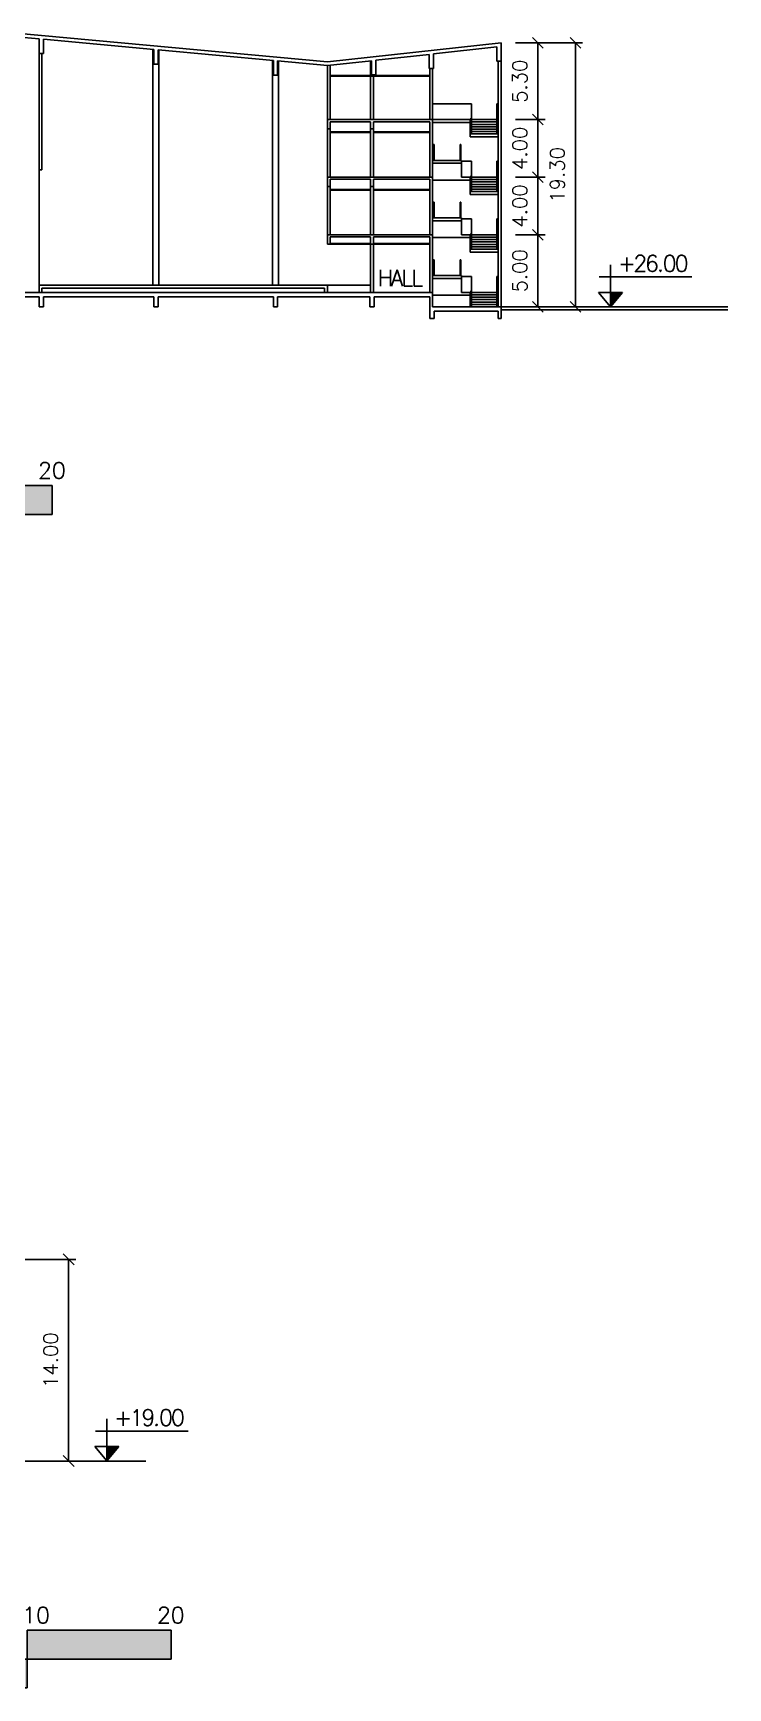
# Model space of a CAD drawing. Header units: millimetres. Extents: x 55520 to 96084, y -58491 to -49645.
# Drawn here: x 89910.2 to 89958.4, y -51963.4 to -51848.6 of the extents above; entities that cross this region are included whole.
import ezdxf

# ---------------------------------------------------------------- set-up
doc = ezdxf.new("R2010")
doc.units = ezdxf.units.MM
doc.header["$PDMODE"] = 35
for name, color, linetype in [('Alvenaria Corte', 30, 'Continuous'), ('Alvenaria Vista', 40, 'Continuous'), ('ARQ-COTAS', 1, 'Continuous'), ('ARQ-SÍMBOLOS', 2, 'Continuous'), ('ARQ-TEXTO2', 2, 'Continuous'), ('Esquadrias', 241, 'Continuous'), ('Linha Fina', 100, 'Continuous'), ('Pilares', 181, 'Continuous'), ('VPORTS', 7, 'Continuous')]:
    doc.layers.add(name, color=color, linetype=linetype)
doc.styles.add('ROMANS', font='romans.shx')
doc.styles.add('Romans_Anot', font='romans.shx')
doc.dimstyles.new('Escala 1-500', dxfattribs={"dimscale": 5, "dimtxt": 0.2, "dimasz": 0.15, "dimexe": 0.1, "dimexo": 0.2, "dimgap": 0.15, "dimtad": 1, "dimzin": 4, "dimdsep": 46, "dimtxsty": 'Romans_Anot', "dimblk": 'OBLIQUE', "dimcen": 0.25, "dimclrd": 256, "dimclre": 256, "dimclrt": 2, "dimadec": 0, "dimazin": 0, "dimtfac": 1, "dimtix": 1, "dimtmove": 2, "dimatfit": 3, "dimfxl": 1, "dimtfillclr": 256, "dimlwd": -1, "dimlwe": -1, "dimarcsym": 0})

# ---------------------------------------------------------------- blocks, each defined once
blk = doc.blocks.new('Elevação Corte')
at = {"layer": 'ARQ-SÍMBOLOS'}
h = blk.add_hatch(color=1, dxfattribs=at)
h.dxf.hatch_style = 1
h.paths.add_polyline_path([(40596.7, -39724.34), (40595.86, -39724.34), (40595.86, -39725.34)])
at = {"layer": 'ARQ-SÍMBOLOS', "color": 1}
for p, q in [((40595.86, -39725.34), (40595.86, -39722.42)), ((40595.07, -39723.27), (40601.51, -39723.27)), ((40595.02, -39724.34), (40596.7, -39724.34)), ((40595.86, -39725.34), (40595.02, -39724.34)), ((40595.86, -39725.34), (40596.7, -39724.34))]:
    blk.add_line(p, q, dxfattribs=at)
blk = doc.blocks.new('_Oblique')
at = {"color": 0, "linetype": 'ByBlock', "lineweight": -2}
blk.add_line((-0.5, -0.5), (0.5, 0.5), dxfattribs=at)
blk = doc.blocks.new('*D23')
at = {"layer": 'ARQ-COTAS', "transparency": 16777216}
for p, q in [((89943.67, -51862.58), (89945.72, -51862.58)), ((89945.22, -51867.58), (89945.22, -51862.58)), ((89943.67, -51867.58), (89945.72, -51867.58))]:
    blk.add_line(p, q, dxfattribs=at)
at = {"layer": 'Defpoints', "color": 0, "transparency": 16777216}
for p in [(89942.67, -51862.58), (89945.22, -51862.58), (89942.67, -51867.58)]:
    blk.add_point(p, dxfattribs=at)
at = {"layer": 'ARQ-COTAS', "transparency": 16777216, "xscale": 0.75, "yscale": 0.75, "zscale": 0.75}
for p, rotation in [((89945.22, -51862.58), 90), ((89945.22, -51867.58), 270)]:
    blk.add_blockref('_Oblique', p, dxfattribs=dict(at, rotation=rotation))
at = {"layer": 'ARQ-COTAS', "color": 2, "transparency": 16777216, "insert": (89943.97, -51865.08), "char_height": 1, "attachment_point": 5, "rotation": 90, "style": 'Romans_Anot'}
blk.add_mtext('5.00', dxfattribs=at)
blk = doc.blocks.new('*D16')
at = {"layer": 'ARQ-COTAS', "transparency": 16777216}
for p, q in [((89945.22, -51858.58), (89945.22, -51857.83)), ((89943.67, -51858.58), (89945.72, -51858.58)), ((89945.22, -51862.58), (89945.22, -51858.58)), ((89943.67, -51862.58), (89945.72, -51862.58)), ((89945.22, -51862.58), (89945.22, -51863.33))]:
    blk.add_line(p, q, dxfattribs=at)
at = {"layer": 'Defpoints', "color": 0, "transparency": 16777216}
for p in [(89942.67, -51858.58), (89945.22, -51858.58), (89942.67, -51862.58)]:
    blk.add_point(p, dxfattribs=at)
at = {"layer": 'ARQ-COTAS', "transparency": 16777216, "xscale": 0.75, "yscale": 0.75, "zscale": 0.75}
for p, rotation in [((89945.22, -51858.58), 270), ((89945.22, -51862.58), 90)]:
    blk.add_blockref('_Oblique', p, dxfattribs=dict(at, rotation=rotation))
at = {"layer": 'ARQ-COTAS', "color": 2, "transparency": 16777216, "insert": (89943.97, -51860.58), "char_height": 1, "attachment_point": 5, "rotation": 90, "style": 'Romans_Anot'}
blk.add_mtext('4.00', dxfattribs=at)
blk = doc.blocks.new('*D17')
at = {"layer": 'ARQ-COTAS', "transparency": 16777216}
for p, q in [((89943.67, -51854.58), (89945.72, -51854.58)), ((89945.22, -51854.58), (89945.22, -51853.83)), ((89945.22, -51858.58), (89945.22, -51854.58)), ((89943.67, -51858.58), (89945.72, -51858.58)), ((89945.22, -51858.58), (89945.22, -51859.33))]:
    blk.add_line(p, q, dxfattribs=at)
at = {"layer": 'Defpoints', "color": 0, "transparency": 16777216}
for p in [(89942.67, -51854.58), (89945.22, -51854.58), (89942.67, -51858.58)]:
    blk.add_point(p, dxfattribs=at)
at = {"layer": 'ARQ-COTAS', "transparency": 16777216, "xscale": 0.75, "yscale": 0.75, "zscale": 0.75}
for p, rotation in [((89945.22, -51854.58), 270), ((89945.22, -51858.58), 90)]:
    blk.add_blockref('_Oblique', p, dxfattribs=dict(at, rotation=rotation))
at = {"layer": 'ARQ-COTAS', "color": 2, "transparency": 16777216, "insert": (89943.97, -51856.58), "char_height": 1, "attachment_point": 5, "rotation": 90, "style": 'Romans_Anot'}
blk.add_mtext('4.00', dxfattribs=at)
blk = doc.blocks.new('*D24')
at = {"layer": 'ARQ-COTAS', "transparency": 16777216}
for p, q in [((89943.67, -51849.26), (89945.72, -51849.26)), ((89945.22, -51854.58), (89945.22, -51849.26)), ((89943.67, -51854.58), (89945.72, -51854.58))]:
    blk.add_line(p, q, dxfattribs=at)
at = {"layer": 'Defpoints', "color": 0, "transparency": 16777216}
for p in [(89942.67, -51849.26), (89945.22, -51849.26), (89942.67, -51854.58)]:
    blk.add_point(p, dxfattribs=at)
at = {"layer": 'ARQ-COTAS', "transparency": 16777216, "xscale": 0.75, "yscale": 0.75, "zscale": 0.75}
for p, rotation in [((89945.22, -51849.26), 90), ((89945.22, -51854.58), 270)]:
    blk.add_blockref('_Oblique', p, dxfattribs=dict(at, rotation=rotation))
at = {"layer": 'ARQ-COTAS', "color": 2, "transparency": 16777216, "insert": (89943.97, -51851.92), "char_height": 1, "attachment_point": 5, "rotation": 90, "style": 'Romans_Anot'}
blk.add_mtext('5.30', dxfattribs=at)
blk = doc.blocks.new('*D25')
at = {"layer": 'ARQ-COTAS', "transparency": 16777216}
for p, q in [((89943.67, -51849.26), (89948.33, -51849.26)), ((89947.83, -51849.26), (89947.83, -51867.58)), ((89939.83, -51867.58), (89948.33, -51867.58))]:
    blk.add_line(p, q, dxfattribs=at)
at = {"layer": 'Defpoints', "color": 0, "transparency": 16777216}
for p in [(89942.67, -51849.26), (89938.83, -51867.58), (89947.83, -51867.58)]:
    blk.add_point(p, dxfattribs=at)
at = {"layer": 'ARQ-COTAS', "transparency": 16777216, "xscale": 0.75, "yscale": 0.75, "zscale": 0.75}
for p, rotation in [((89947.83, -51849.26), 90), ((89947.83, -51867.58), 270)]:
    blk.add_blockref('_Oblique', p, dxfattribs=dict(at, rotation=rotation))
at = {"layer": 'ARQ-COTAS', "color": 2, "transparency": 16777216, "insert": (89946.58, -51858.42), "char_height": 1, "attachment_point": 5, "rotation": 90, "style": 'Romans_Anot'}
blk.add_mtext('19.30', dxfattribs=at)
blk = doc.blocks.new('Escala')
at = {"layer": 'Linha Fina'}
h = blk.add_hatch(color=256, dxfattribs=at)
h.dxf.hatch_style = 1
h.paths.add_polyline_path([(40663.48, -39178.74), (40663.48, -39180.74), (40673.48, -39180.74), (40673.48, -39178.74)])
h.paths.add_polyline_path([(40663.48, -39182.74), (40663.48, -39180.74), (40658.48, -39180.74), (40658.48, -39182.74)])
h.paths.add_polyline_path([(40658.48, -39180.74), (40658.48, -39178.74), (40653.48, -39178.74), (40653.48, -39180.74)])
for p, q in [((40653.48, -39178.74), (40658.48, -39178.74)), ((40653.48, -39178.74), (40653.48, -39180.74)), ((40658.48, -39178.74), (40658.48, -39180.74)), ((40663.48, -39180.74), (40663.48, -39178.74)), ((40663.48, -39178.74), (40673.48, -39178.74)), ((40673.48, -39178.74), (40673.48, -39180.74)), ((40653.48, -39180.74), (40673.48, -39180.74)), ((40658.48, -39180.74), (40658.48, -39182.74)), ((40663.48, -39182.74), (40663.48, -39180.74)), ((40658.48, -39182.74), (40663.48, -39182.74))]:
    blk.add_line(p, q, dxfattribs=at)
at = {"layer": 'ARQ-TEXTO2', "attachment_point": 1, "style": 'ROMANS'}
for s, insert, char_height in [('0', (40653.28, -39177.13), 1.12), ('5', (40658.15, -39177.13), 1.12), ('10', (40663.14, -39177.13), 1.125), ('20', (40672.49, -39177.13), 1.125)]:
    blk.add_mtext(s, dxfattribs=dict(at, insert=insert, char_height=char_height))
blk = doc.blocks.new('*D27')
at = {"layer": 'ARQ-COTAS', "transparency": 16777216}
for p, q in [((89908.89, -51933.7), (89913.17, -51933.7)), ((89912.67, -51933.7), (89912.67, -51947.7)), ((89908.89, -51947.7), (89913.17, -51947.7))]:
    blk.add_line(p, q, dxfattribs=at)
at = {"layer": 'Defpoints', "color": 0, "transparency": 16777216}
for p in [(89907.89, -51933.7), (89907.89, -51947.7), (89912.67, -51947.7)]:
    blk.add_point(p, dxfattribs=at)
at = {"layer": 'ARQ-COTAS', "transparency": 16777216, "xscale": 0.75, "yscale": 0.75, "zscale": 0.75}
for p, rotation in [((89912.67, -51933.7), 90), ((89912.67, -51947.7), 270)]:
    blk.add_blockref('_Oblique', p, dxfattribs=dict(at, rotation=rotation))
at = {"layer": 'ARQ-COTAS', "color": 2, "transparency": 16777216, "insert": (89911.42, -51940.7), "char_height": 1, "attachment_point": 5, "rotation": 90, "style": 'Romans_Anot'}
blk.add_mtext('14.00', dxfattribs=at)

msp = doc.modelspace()

# ---------------------------------------------------------------- linework, layer by layer
at = {"layer": 'Alvenaria Corte'}
for p, q in [((89910.621, -51858.08), (89910.621, -51849.993)), ((89910.821, -51858.08), (89910.821, -51849.993)), ((89930.621, -51854.58), (89930.621, -51850.831)), ((89930.821, -51854.58), (89930.821, -51850.81)), ((89930.621, -51858.58), (89930.621, -51855.23)), ((89930.821, -51858.58), (89930.821, -51855.23)), ((89910.621, -51858.08), (89910.821, -51858.08)), ((89930.621, -51862.58), (89930.621, -51859.23)), ((89930.821, -51862.58), (89930.821, -51859.23)), ((89910.621, -51866.08), (89930.621, -51866.08)), ((89910.621, -51866.08), (89910.621, -51866.58)), ((89930.621, -51866.08), (89930.621, -51866.58)), ((89910.821, -51866.28), (89910.821, -51866.58)), ((89910.821, -51866.28), (89930.421, -51866.28)), ((89930.421, -51866.28), (89930.421, -51866.58))]:
    msp.add_line(p, q, dxfattribs=at)
at = {"layer": 'Alvenaria Vista', "color": 1}
for p, q in [((89918.521, -51866.08), (89918.521, -51849.711)), ((89918.921, -51866.08), (89918.921, -51849.748)), ((89926.821, -51866.08), (89926.821, -51850.479)), ((89927.221, -51866.08), (89927.221, -51850.516)), ((89940.521, -51854.58), (89942.471, -51854.58)), ((89940.521, -51855.58), (89940.521, -51854.58)), ((89942.471, -51854.747), (89940.521, -51854.747)), ((89942.471, -51854.914), (89940.521, -51854.914)), ((89942.471, -51855.08), (89940.521, -51855.08)), ((89942.471, -51855.247), (89940.521, -51855.247)), ((89942.471, -51855.414), (89940.521, -51855.414)), ((89940.521, -51858.58), (89942.471, -51858.58)), ((89940.521, -51859.58), (89940.521, -51858.58)), ((89942.471, -51858.747), (89940.521, -51858.747)), ((89942.471, -51858.914), (89940.521, -51858.914)), ((89942.471, -51859.08), (89940.521, -51859.08)), ((89942.471, -51859.247), (89940.521, -51859.247)), ((89942.471, -51859.414), (89940.521, -51859.414)), ((89940.521, -51862.58), (89942.471, -51862.58)), ((89940.521, -51863.58), (89940.521, -51862.58)), ((89942.471, -51862.747), (89940.521, -51862.747)), ((89942.471, -51862.914), (89940.521, -51862.914)), ((89942.471, -51863.08), (89940.521, -51863.08)), ((89942.471, -51863.247), (89940.521, -51863.247)), ((89942.471, -51863.414), (89940.521, -51863.414)), ((89940.521, -51866.58), (89942.471, -51866.58)), ((89940.521, -51867.58), (89940.521, -51866.58)), ((89942.471, -51866.747), (89940.521, -51866.747)), ((89942.471, -51866.914), (89940.521, -51866.914)), ((89942.471, -51867.08), (89940.521, -51867.08)), ((89942.471, -51867.247), (89940.521, -51867.247)), ((89942.471, -51867.414), (89940.521, -51867.414))]:
    msp.add_line(p, q, dxfattribs=at)
at = {"layer": 'Alvenaria Vista'}
for p, q in [((89933.621, -51850.502), (89933.621, -51854.58)), ((89933.821, -51851.483), (89933.821, -51854.58)), ((89933.621, -51855.23), (89933.621, -51858.58)), ((89933.821, -51855.23), (89933.821, -51858.58)), ((89910.621, -51858.08), (89910.621, -51866.08)), ((89933.621, -51859.23), (89933.621, -51862.58)), ((89933.821, -51859.23), (89933.821, -51862.58)), ((89933.621, -51863.23), (89933.621, -51866.58)), ((89933.821, -51863.23), (89933.821, -51866.58)), ((89930.621, -51866.08), (89933.621, -51866.08))]:
    msp.add_line(p, q, dxfattribs=at)
at = {"layer": 'ARQ-COTAS'}
for p, q in [((89937.921, -51854.58), (89940.521, -51854.58)), ((89937.921, -51854.78), (89940.521, -51854.78)), ((89939.921, -51857.614), (89939.921, -51858.58)), ((89937.921, -51858.78), (89940.521, -51858.78)), ((89939.921, -51858.58), (89940.521, -51858.58)), ((89939.921, -51861.614), (89939.921, -51862.58)), ((89939.921, -51862.58), (89940.521, -51862.58)), ((89937.921, -51862.78), (89940.521, -51862.78)), ((89939.921, -51865.614), (89939.921, -51866.58)), ((89937.921, -51866.78), (89940.521, -51866.78)), ((89939.921, -51866.58), (89940.521, -51866.58))]:
    msp.add_line(p, q, dxfattribs=at)
at = {"layer": 'Esquadrias'}
for p, q in [((89937.721, -51851.53), (89930.821, -51851.53)), ((89937.721, -51851.58), (89930.821, -51851.58)), ((89940.571, -51855.58), (89940.571, -51854.48)), ((89940.571, -51854.48), (89940.621, -51854.48)), ((89940.621, -51854.48), (89940.621, -51855.58)), ((89942.371, -51855.58), (89942.371, -51854.48)), ((89942.371, -51854.48), (89942.421, -51854.48)), ((89942.421, -51854.48), (89942.421, -51855.58)), ((89933.621, -51855.43), (89930.821, -51855.43)), ((89933.621, -51855.48), (89930.821, -51855.48)), ((89937.721, -51855.43), (89933.821, -51855.43)), ((89937.721, -51855.48), (89933.821, -51855.48)), ((89938.021, -51856.314), (89937.971, -51856.314)), ((89937.971, -51856.314), (89937.971, -51857.414)), ((89938.021, -51857.414), (89938.021, -51856.314)), ((89939.821, -51857.414), (89939.821, -51856.314)), ((89939.821, -51856.314), (89939.871, -51856.314)), ((89939.871, -51856.314), (89939.871, -51857.414)), ((89940.571, -51859.58), (89940.571, -51858.48)), ((89940.571, -51858.48), (89940.621, -51858.48)), ((89940.621, -51858.48), (89940.621, -51859.58)), ((89942.371, -51859.58), (89942.371, -51858.48)), ((89942.371, -51858.48), (89942.421, -51858.48)), ((89942.421, -51858.48), (89942.421, -51859.58)), ((89933.621, -51859.43), (89930.821, -51859.43)), ((89933.621, -51859.48), (89930.821, -51859.48)), ((89937.721, -51859.43), (89933.821, -51859.43)), ((89937.721, -51859.48), (89933.821, -51859.48)), ((89938.021, -51860.314), (89937.971, -51860.314)), ((89937.971, -51860.314), (89937.971, -51861.414)), ((89938.021, -51861.414), (89938.021, -51860.314)), ((89939.821, -51861.414), (89939.821, -51860.314)), ((89939.821, -51860.314), (89939.871, -51860.314)), ((89939.871, -51860.314), (89939.871, -51861.414)), ((89940.571, -51863.58), (89940.571, -51862.48)), ((89940.571, -51862.48), (89940.621, -51862.48)), ((89940.621, -51862.48), (89940.621, -51863.58)), ((89942.371, -51863.58), (89942.371, -51862.48)), ((89942.371, -51862.48), (89942.421, -51862.48)), ((89942.421, -51862.48), (89942.421, -51863.58)), ((89933.621, -51863.18), (89930.821, -51863.18)), ((89933.621, -51863.23), (89930.821, -51863.23)), ((89937.721, -51863.18), (89933.821, -51863.18)), ((89937.721, -51863.23), (89933.821, -51863.23)), ((89938.021, -51864.314), (89937.971, -51864.314)), ((89937.971, -51864.314), (89937.971, -51865.414)), ((89938.021, -51865.414), (89938.021, -51864.314)), ((89939.821, -51865.414), (89939.821, -51864.314)), ((89939.821, -51864.314), (89939.871, -51864.314)), ((89939.871, -51864.314), (89939.871, -51865.414)), ((89940.571, -51867.58), (89940.571, -51866.48)), ((89940.571, -51866.48), (89940.621, -51866.48)), ((89940.621, -51866.48), (89940.621, -51867.58)), ((89942.371, -51867.58), (89942.371, -51866.48)), ((89942.371, -51866.48), (89942.421, -51866.48)), ((89942.421, -51866.48), (89942.421, -51867.58))]:
    msp.add_line(p, q, dxfattribs=at)
at = {"layer": 'Linha Fina'}
for p, q in [((89937.921, -51853.48), (89940.621, -51853.48)), ((89940.621, -51853.48), (89940.621, -51854.48)), ((89942.371, -51854.48), (89942.371, -51853.48)), ((89942.371, -51853.48), (89942.421, -51853.48)), ((89942.421, -51853.48), (89942.421, -51854.48)), ((89939.921, -51857.48), (89940.621, -51857.48)), ((89940.621, -51857.48), (89940.621, -51858.48)), ((89942.371, -51858.48), (89942.371, -51857.48)), ((89942.371, -51857.48), (89942.421, -51857.48)), ((89942.421, -51857.48), (89942.421, -51858.48)), ((89939.921, -51861.48), (89940.621, -51861.48)), ((89940.621, -51861.48), (89940.621, -51862.48)), ((89942.371, -51862.48), (89942.371, -51861.48)), ((89942.371, -51861.48), (89942.421, -51861.48)), ((89942.421, -51861.48), (89942.421, -51862.48)), ((89939.921, -51865.48), (89940.621, -51865.48)), ((89940.621, -51865.48), (89940.621, -51866.48)), ((89942.371, -51866.48), (89942.371, -51865.48)), ((89942.371, -51865.48), (89942.421, -51865.48)), ((89942.421, -51865.48), (89942.421, -51866.48))]:
    msp.add_line(p, q, dxfattribs=at)
at = {"layer": 'Pilares'}
for p, q in [((89909.02, -51848.831), (89910.621, -51848.979)), ((89909.021, -51848.58), (89930.621, -51850.58)), ((89910.621, -51849.993), (89910.621, -51848.979)), ((89910.921, -51849.993), (89910.621, -51849.993)), ((89910.921, -51849.007), (89918.571, -51849.715)), ((89910.921, -51849.993), (89910.921, -51849.007)), ((89918.571, -51850.729), (89918.571, -51849.715)), ((89918.871, -51849.743), (89926.871, -51850.484)), ((89918.871, -51850.729), (89918.871, -51849.743)), ((89930.621, -51850.58), (89942.671, -51849.256)), ((89933.971, -51850.464), (89937.671, -51850.057)), ((89937.671, -51851.043), (89937.671, -51850.057)), ((89937.971, -51850.024), (89942.371, -51849.54)), ((89937.971, -51851.043), (89937.971, -51850.024)), ((89942.371, -51850.521), (89942.371, -51849.535)), ((89942.671, -51850.521), (89942.671, -51849.256)), ((89918.871, -51850.729), (89918.571, -51850.729)), ((89926.871, -51851.498), (89926.871, -51850.484)), ((89927.171, -51850.512), (89930.623, -51850.831)), ((89927.171, -51851.498), (89927.171, -51850.512)), ((89930.623, -51850.831), (89933.671, -51850.497)), ((89933.671, -51851.483), (89933.671, -51850.497)), ((89933.971, -51851.483), (89933.971, -51850.464)), ((89937.671, -51851.043), (89937.971, -51851.043)), ((89937.721, -51854.58), (89937.721, -51851.043)), ((89937.921, -51854.58), (89937.921, -51851.043)), ((89942.371, -51850.521), (89942.671, -51850.521)), ((89942.471, -51850.521), (89942.471, -51867.58)), ((89942.671, -51850.521), (89942.671, -51867.58)), ((89927.171, -51851.498), (89926.871, -51851.498)), ((89933.671, -51851.483), (89933.971, -51851.483)), ((89930.621, -51854.58), (89937.921, -51854.58)), ((89930.621, -51854.58), (89930.621, -51855.23)), ((89930.821, -51854.73), (89933.621, -51854.73)), ((89930.821, -51855.23), (89930.821, -51854.73)), ((89933.621, -51854.73), (89933.621, -51855.23)), ((89933.821, -51855.23), (89933.821, -51854.73)), ((89933.821, -51854.73), (89937.721, -51854.73)), ((89937.721, -51854.73), (89937.721, -51858.58)), ((89937.921, -51858.58), (89937.921, -51854.58)), ((89930.621, -51855.23), (89930.821, -51855.23)), ((89933.621, -51855.23), (89933.821, -51855.23)), ((89940.521, -51855.58), (89940.521, -51855.78)), ((89940.521, -51855.58), (89942.471, -51855.58)), ((89940.521, -51855.78), (89942.471, -51855.78)), ((89939.921, -51857.414), (89937.921, -51857.414)), ((89939.921, -51857.614), (89937.921, -51857.614)), ((89939.921, -51857.414), (89939.921, -51857.614)), ((89930.621, -51858.58), (89930.621, -51859.23)), ((89930.621, -51858.58), (89937.921, -51858.58)), ((89930.621, -51859.23), (89930.821, -51859.23)), ((89930.821, -51858.73), (89933.621, -51858.73)), ((89930.821, -51859.23), (89930.821, -51858.73)), ((89933.621, -51858.73), (89933.621, -51859.23)), ((89933.621, -51859.23), (89933.821, -51859.23)), ((89933.821, -51858.73), (89937.721, -51858.73)), ((89933.821, -51859.23), (89933.821, -51858.73)), ((89937.721, -51858.73), (89937.721, -51862.58)), ((89937.921, -51862.58), (89937.921, -51858.58)), ((89940.521, -51859.58), (89940.521, -51859.78)), ((89940.521, -51859.58), (89942.471, -51859.58)), ((89940.521, -51859.78), (89942.471, -51859.78)), ((89939.921, -51861.414), (89937.921, -51861.414)), ((89939.921, -51861.614), (89937.921, -51861.614)), ((89939.921, -51861.414), (89939.921, -51861.614)), ((89930.621, -51862.58), (89937.921, -51862.58)), ((89930.621, -51862.58), (89930.621, -51863.23)), ((89930.821, -51862.73), (89933.621, -51862.73)), ((89930.821, -51863.23), (89930.821, -51862.73)), ((89933.621, -51862.73), (89933.621, -51863.23)), ((89933.821, -51862.73), (89937.721, -51862.73)), ((89933.821, -51863.23), (89933.821, -51862.73)), ((89937.721, -51862.73), (89937.721, -51866.58)), ((89937.921, -51866.58), (89937.921, -51862.58)), ((89930.621, -51863.23), (89930.821, -51863.23)), ((89933.621, -51863.23), (89933.821, -51863.23)), ((89940.521, -51863.58), (89940.521, -51863.78)), ((89940.521, -51863.58), (89942.471, -51863.58)), ((89940.521, -51863.78), (89942.471, -51863.78)), ((89939.921, -51865.414), (89937.921, -51865.414)), ((89939.921, -51865.614), (89937.921, -51865.614)), ((89939.921, -51865.414), (89939.921, -51865.614)), ((89937.921, -51866.58), (89840.694, -51866.58)), ((89910.621, -51866.88), (89902.271, -51866.88)), ((89910.621, -51866.88), (89910.621, -51867.58)), ((89918.571, -51866.88), (89910.921, -51866.88)), ((89910.921, -51866.88), (89910.921, -51867.58)), ((89918.571, -51866.88), (89918.571, -51867.58)), ((89918.871, -51866.88), (89918.871, -51867.58)), ((89926.871, -51866.88), (89918.871, -51866.88)), ((89926.871, -51866.88), (89926.871, -51867.58)), ((89933.571, -51866.88), (89927.171, -51866.88)), ((89927.171, -51866.88), (89927.171, -51867.58)), ((89933.571, -51866.88), (89933.571, -51867.58)), ((89937.721, -51866.88), (89933.871, -51866.88)), ((89933.871, -51866.88), (89933.871, -51867.58)), ((89937.721, -51867.58), (89937.721, -51866.88)), ((89937.921, -51867.58), (89937.921, -51866.58)), ((89910.921, -51867.58), (89910.621, -51867.58)), ((89918.871, -51867.58), (89918.571, -51867.58)), ((89927.171, -51867.58), (89926.871, -51867.58)), ((89933.571, -51867.58), (89933.871, -51867.58)), ((89937.721, -51867.58), (89937.721, -51868.38)), ((89937.721, -51868.38), (89938.021, -51868.38)), ((89937.921, -51867.58), (89942.471, -51867.58)), ((89938.021, -51867.88), (89942.471, -51867.88)), ((89938.021, -51867.88), (89938.021, -51868.38)), ((89942.471, -51867.88), (89942.471, -51868.38)), ((89942.671, -51868.38), (89942.471, -51868.38)), ((89942.671, -51867.58), (89958.405, -51867.58)), ((89942.671, -51867.58), (89942.671, -51868.38)), ((89942.671, -51867.78), (89958.405, -51867.78))]:
    msp.add_line(p, q, dxfattribs=at)
msp.add_lwpolyline([(89918.014, -51947.7), (89907.894, -51947.7)], dxfattribs=at)

# ---------------------------------------------------------------- block references
at = {"layer": 'ARQ-COTAS'}
for p in [(49354.405, -12142.235), (49319.459, -12222.355)]:
    msp.add_blockref('Elevação Corte', p, dxfattribs=at)
at = {"layer": 'VPORTS'}
for p in [(49238.053, -12701.246), (49246.305, -12780.705)]:
    msp.add_blockref('Escala', p, dxfattribs=at)

# ---------------------------------------------------------------- texts
at = {"layer": 'ARQ-TEXTO2', "char_height": 1.125, "attachment_point": 1, "style": 'ROMANS'}
for s, insert in [('{\\T0.85;HALL}', (89934.12, -51865.01)), ('{\\T0.85;+26.00}', (89950.776, -51864.004)), ('{\\T0.85;+19.00}', (89915.829, -51944.123))]:
    msp.add_mtext(s, dxfattribs=dict(at, insert=insert))

# ---------------------------------------------------------------- dimensions: what is measured, and where the dimension line sits
at = {"layer": 'ARQ-COTAS'}
for base, p1, p2, text, picture, middle in [((89947.831, -51867.58), (89942.671, -51849.256), (89938.832, -51867.58), '19.30', '*D25', (89946.581, -51858.418)), ((89945.219, -51849.256), (89942.671, -51854.58), (89942.671, -51849.256), '5.30', '*D24', (89943.969, -51851.918))]:
    dim = msp.add_linear_dim(base=base, p1=p1, p2=p2, angle=90, text=text, dimstyle='Escala 1-500', dxfattribs=at)
    dim.commit()
    dim.dimension.update_dxf_attribs({"geometry": picture, "text_midpoint": middle})
for base, p1, p2, picture, middle in [((89945.219, -51854.58), (89942.671, -51858.58), (89942.671, -51854.58), '*D17', (89943.969, -51856.58)), ((89945.219, -51858.58), (89942.671, -51862.58), (89942.671, -51858.58), '*D16', (89943.969, -51860.58)), ((89945.219, -51862.58), (89942.671, -51867.58), (89942.671, -51862.58), '*D23', (89943.969, -51865.08)), ((89912.665, -51947.7), (89907.894, -51933.7), (89907.894, -51947.7), '*D27', (89911.415, -51940.7))]:
    dim = msp.add_linear_dim(base=base, p1=p1, p2=p2, angle=90, dimstyle='Escala 1-500', dxfattribs=at)
    dim.commit()
    dim.dimension.update_dxf_attribs({"geometry": picture, "text_midpoint": middle})

doc.saveas('drawing.dxf')
